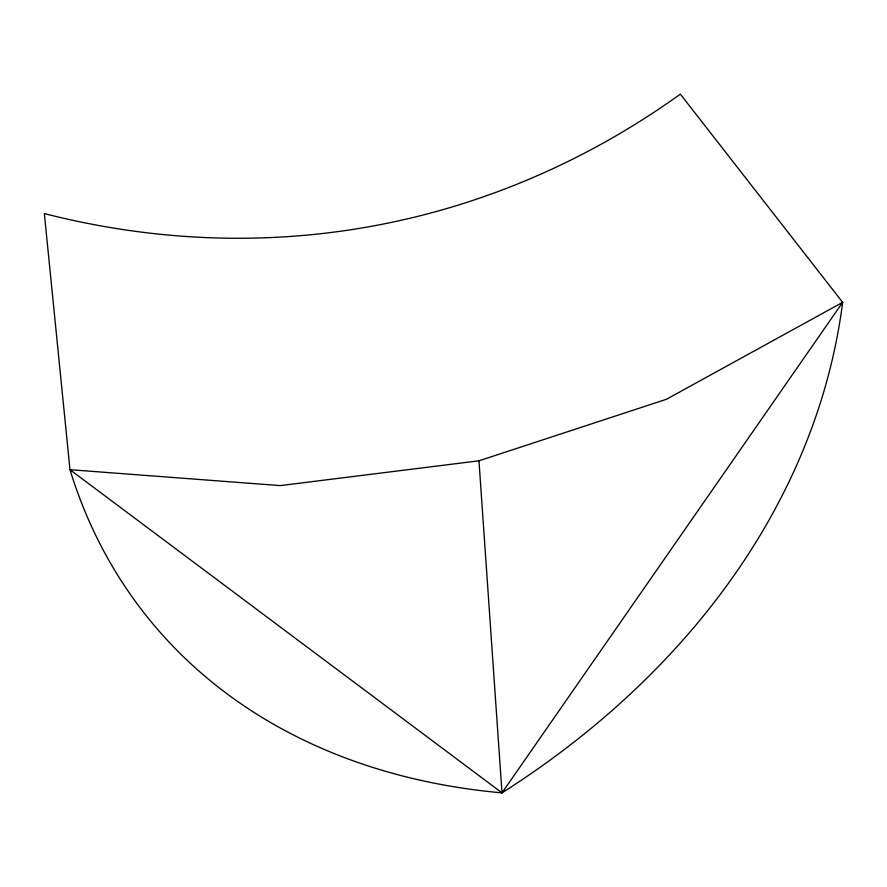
<?xml version="1.0" encoding="UTF-8"?>
<svg xmlns="http://www.w3.org/2000/svg" width="887" height="887" viewBox="0 0 887 887"><rect width="100%" height="100%" fill="white"/><g stroke="black" fill="none" stroke-linecap="round" stroke-linejoin="round"><path stroke-width="1.33" d="M502.009 792.856L842.65 302.345L680.351 94.144A1125.869 914.131 79.1 0 1 44.35 213.579L69.984 469.689A838.57 598.891 -38.3 0 0 502.009 792.856A944.145 721.275 -1.3 0 0 842.65 302.345L666.414 399.294L478.969 460.808L280.237 485.61L69.984 469.689L502.009 792.856L478.969 460.808"/></g></svg>
